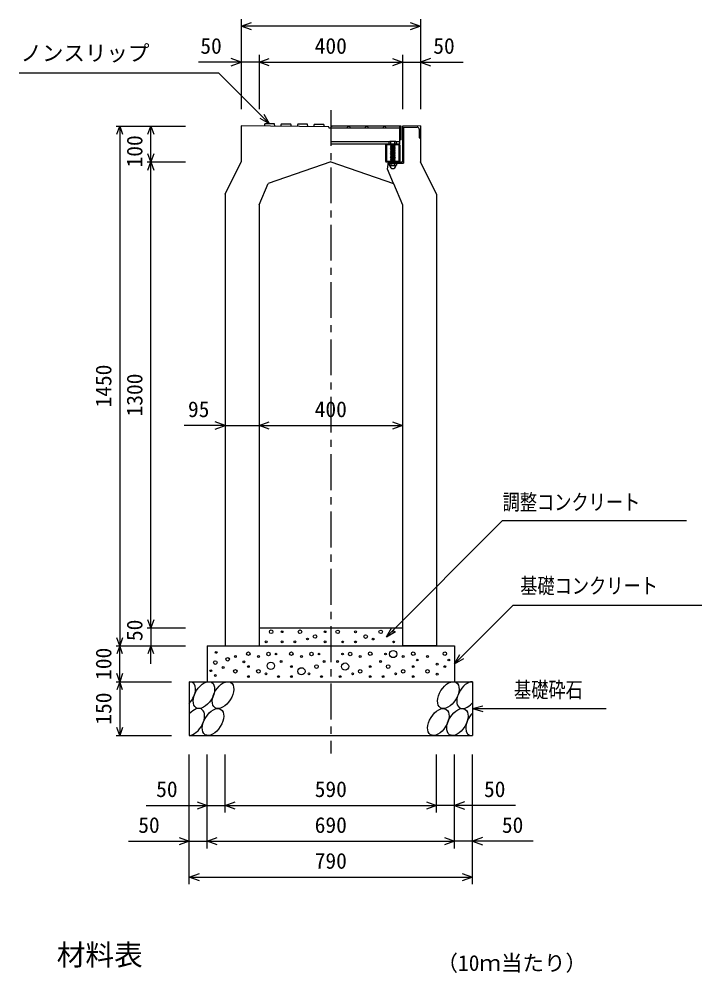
# Model space of a CAD drawing. Units: millimetres, scale not verified. Extents: x -16800 to 16800, y -5940 to 5940.
# Drawn here: x 5712 to 7618, y -2584 to 77 of the extents above; entities that cross this region are included whole.
import ezdxf
from ezdxf.enums import TextEntityAlignment as Align

# ---------------------------------------------------------------- set-up
doc = ezdxf.new("R2010")
doc.units = ezdxf.units.MM
doc.header["$LTSCALE"] = 20
doc.linetypes.add('CHAIN1', pattern=[8, 5, -1, 1, -1])
doc.linetypes.add('DOTTED', pattern=[1.75, 0.25, -1.5])
for name, color, linetype, lineweight in [('0-0_DIM', 7, 'Continuous', 25), ('0-2_HATCH', 6, 'Continuous', 25), ('0-5_OUTLINE', 3, 'Continuous', 25), ('0-6_TXT', 7, 'Continuous', 25), ('0-A__0-5_D-BMK', 6, 'Continuous', 25)]:
    doc.layers.add(name, color=color, linetype=linetype, lineweight=lineweight)
doc.styles.add('ＭＳ ゴシック', font='')
doc.styles.get('ＭＳ ゴシック').set_extended_font_data('MS Gothic')

msp = doc.modelspace()

# ---------------------------------------------------------------- linework, layer by layer
at = {"layer": '0-0_DIM'}
for p, q in [((6331.78, 77.25), (6331.78, -174.49)), ((6831.78, 57.25), (6331.78, 57.25)), ((6831.78, 77.25), (6831.78, -174.49)), ((6381.78, -22.75), (6381.78, -174.49)), ((6781.78, -22.75), (6781.78, -174.49)), ((6331.78, -42.75), (6212.12, -42.75)), ((6381.78, -42.75), (6331.78, -42.75)), ((6381.78, -42.75), (6781.78, -42.75)), ((6781.78, -42.75), (6831.78, -42.75)), ((6831.78, -42.75), (6951.45, -42.75)), ((5711.73, -73.02), (6268.62, -73.02)), ((6410.83, -215.23), (6268.62, -73.02)), ((6410.83, -215.23), (6384.85, -200.23)), ((6410.83, -215.23), (6395.83, -189.25)), ((5982.58, -221.46), (6175.91, -221.46)), ((5992.58, -221.46), (5992.58, -1671.46)), ((6079.25, -321.46), (6079.25, -221.46)), ((6069.25, -321.46), (6175.91, -321.46)), ((6079.25, -1621.46), (6079.25, -321.46)), ((6286.78, -1056.46), (6172.26, -1056.46)), ((6286.78, -1056.46), (6381.78, -1056.46)), ((6381.78, -1056.46), (6781.78, -1056.46)), ((7090.44, -1557.81), (6926.78, -1721.46)), ((7090.44, -1557.81), (7617.51, -1557.81)), ((6069.25, -1621.46), (6175.91, -1621.46)), ((6079.25, -1621.46), (6079.25, -1671.46)), ((6736.78, -1646.46), (6751.78, -1620.48)), ((6736.78, -1646.46), (6762.76, -1631.46)), ((5982.58, -1671.46), (6175.91, -1671.46)), ((5992.58, -1771.46), (5992.58, -1671.46)), ((6079.25, -1721.46), (6079.25, -1671.46)), ((6926.78, -1721.46), (6941.78, -1695.48)), ((6926.78, -1721.46), (6952.76, -1706.46)), ((5982.58, -1771.46), (6136.78, -1771.46)), ((5992.58, -1771.46), (5992.58, -1921.46)), ((6976.78, -1846.46), (7005.76, -1838.7)), ((6976.78, -1846.46), (7350.68, -1846.46)), ((6976.78, -1846.46), (7005.76, -1854.23)), ((5982.58, -1921.46), (6136.78, -1921.46)), ((6186.78, -2336.48), (6186.78, -1974.13)), ((6236.78, -2236.48), (6236.78, -1974.13)), ((6286.78, -2136.48), (6286.78, -1974.13)), ((6876.78, -2136.48), (6876.78, -1974.13)), ((6926.78, -2236.48), (6926.78, -1974.13)), ((6976.78, -2336.48), (6976.78, -1974.13)), ((6066.78, -2116.48), (6286.78, -2116.48)), ((6286.78, -2116.48), (6876.78, -2116.48)), ((7096.78, -2116.48), (6876.78, -2116.48)), ((6016.78, -2216.48), (6236.78, -2216.48)), ((6236.78, -2216.48), (6926.78, -2216.48)), ((7146.78, -2216.48), (6926.78, -2216.48)), ((6186.78, -2316.48), (6976.78, -2316.48))]:
    msp.add_line(p, q, dxfattribs=at)
at = {"layer": '0-0_DIM', "linetype": 'CHAIN1'}
msp.add_line((6581.78, -176.66), (6581.78, -1971.46), dxfattribs=at)
at = {"layer": '0-0_DIM'}
for points in [[(6360.01, 46.99), (6331.82, 57.25), (6360.01, 67.51)], [(6803.63, 67.51), (6831.82, 57.25), (6803.63, 46.99)], [(6303.59, -53.01), (6331.78, -42.75), (6303.59, -32.49)], [(6409.97, -53.01), (6381.78, -42.75), (6409.97, -32.49)], [(6753.67, -32.49), (6781.86, -42.75), (6753.67, -53.01)], [(6859.9, -32.49), (6831.71, -42.75), (6859.9, -53.01)], [(5984.37, -244.01), (5992.58, -221.46), (6000.79, -244.01)], [(6071.04, -244.01), (6079.25, -221.46), (6087.46, -244.01)], [(6087.46, -298.91), (6079.25, -321.46), (6071.04, -298.91)], [(6071.04, -344.01), (6079.25, -321.46), (6087.46, -344.01)], [(6258.59, -1066.72), (6286.78, -1056.46), (6258.59, -1046.2)], [(6409.97, -1066.72), (6381.78, -1056.46), (6409.97, -1046.2)], [(6753.59, -1046.2), (6781.78, -1056.46), (6753.59, -1066.72)], [(6736.78, -1646.46), (7061.25, -1322), (7574.8, -1322)], [(6087.46, -1598.91), (6079.25, -1621.46), (6071.04, -1598.91)], [(6000.79, -1648.91), (5992.58, -1671.46), (5984.37, -1648.91)], [(6000.79, -1694.01), (5992.58, -1671.46), (5984.37, -1694.01)], [(6087.46, -1694.01), (6079.25, -1671.46), (6071.04, -1694.01)], [(6000.79, -1748.91), (5992.58, -1771.46), (5984.37, -1748.91)], [(6000.79, -1794.01), (5992.58, -1771.46), (5984.37, -1794.01)], [(6000.79, -1898.91), (5992.58, -1921.46), (5984.37, -1898.91)], [(6208.59, -2106.22), (6236.78, -2116.48), (6208.59, -2126.74)], [(6314.97, -2126.74), (6286.78, -2116.48), (6314.97, -2106.22)], [(6848.59, -2106.22), (6876.78, -2116.48), (6848.59, -2126.74)], [(6954.97, -2106.22), (6926.78, -2116.48), (6954.97, -2126.74)], [(6158.59, -2206.22), (6186.78, -2216.48), (6158.59, -2226.74)], [(6264.97, -2226.74), (6236.78, -2216.48), (6264.97, -2206.22)], [(6898.59, -2206.22), (6926.78, -2216.48), (6898.59, -2226.74)], [(7004.97, -2206.22), (6976.78, -2216.48), (7004.97, -2226.74)], [(6214.97, -2326.74), (6186.78, -2316.48), (6214.97, -2306.22)], [(6948.59, -2306.22), (6976.78, -2316.48), (6948.59, -2326.74)]]:
    msp.add_lwpolyline(points, dxfattribs=at)
at = {"layer": '0-2_HATCH'}
for p, q in [((6425.78, -221.88), (6424.28, -215.37)), ((6471.78, -222.35), (6470.28, -215.84)), ((6517.78, -222.82), (6516.28, -216.31)), ((6563.78, -223.28), (6562.28, -216.77)), ((6781.76, -221.46), (6781.76, -321.46)), ((6784.96, -224.63), (6822.72, -224.25)), ((6784.96, -224.63), (6784.96, -324.66)), ((6828.58, -230.05), (6828.58, -253.99)), ((6828.58, -253.99), (6831.78, -253.96)), ((6739.76, -341.46), (6742.76, -321.46)), ((6756.57, -381.46), (6739.76, -341.46)), ((6742.28, -324.66), (6784.96, -324.66)), ((6742.76, -321.46), (6781.76, -321.46))]:
    msp.add_line(p, q, dxfattribs=at)
for points in [[(6424.33, -215.37), (6397.33, -215.09), (6395.78, -221.58)], [(6470.33, -215.84), (6443.33, -215.56), (6441.78, -222.05)], [(6516.33, -216.31), (6489.33, -216.03), (6487.78, -222.52)], [(6562.33, -216.77), (6535.33, -216.49), (6533.78, -222.97)]]:
    msp.add_lwpolyline(points, dxfattribs=at)
for centre, radius in [((6415.3, -1632.15), 5), ((6445.75, -1632.15), 2.5), ((6495.66, -1632.15), 5), ((6516.69, -1652.28), 2.5), ((6537.71, -1645.28), 5), ((6565.75, -1632.15), 2.5), ((6600.92, -1632.43), 5), ((6650.82, -1632.43), 2.5), ((6678.86, -1645.56), 5), ((6720.92, -1632.43), 5), ((6757.14, -1632.43), 2.5), ((6401.28, -1660.16), 2.5), ((6445.75, -1660.16), 2.5), ((6481.64, -1660.16), 2.5), ((6565.75, -1660.16), 2.5), ((6614.94, -1660.45), 2.5), ((6650.82, -1660.45), 2.5), ((6699.89, -1652.57), 2.5), ((6757.14, -1660.45), 2.5), ((6261.86, -1689.64), 2.5), ((6315.47, -1701.29), 2.5), ((6351.75, -1693.41), 5), ((6379.79, -1701.29), 2.5), ((6407.82, -1694.28), 5), ((6428.86, -1694.28), 2.5), ((6471.75, -1693.41), 5), ((6499.79, -1701.29), 2.5), ((6527.82, -1694.28), 5), ((6548.86, -1694.28), 2.5), ((6614.71, -1694.28), 2.5), ((6635.74, -1694.28), 5), ((6663.78, -1701.29), 2.5), ((6691.82, -1693.41), 5), ((6734.71, -1694.28), 2.5), ((6755.74, -1694.28), 10), ((6783.78, -1701.29), 2.5), ((6811.82, -1693.41), 5), ((6851.72, -1701.29), 2.5), ((6899.9, -1693.41), 5), ((6259.41, -1718.15), 5), ((6281.48, -1731.7), 2.5), ((6293.9, -1708.91), 5), ((6339.33, -1716.2), 2.5), ((6351.75, -1729.3), 2.5), ((6414.36, -1727.3), 10), ((6442.87, -1715.29), 2.5), ((6471.75, -1729.3), 2.5), ((6541.84, -1729.3), 5), ((6562.87, -1715.29), 2.5), ((6600.69, -1715.29), 2.5), ((6621.72, -1729.3), 10), ((6691.82, -1729.3), 2.5), ((6720.69, -1715.29), 2.5), ((6741.72, -1729.3), 5), ((6811.82, -1729.3), 2.5), ((6823.16, -1710.98), 2.5), ((6878.58, -1722.5), 2.5), ((6899.9, -1729.3), 2.5), ((6911.24, -1710.98), 2.5), ((6247, -1740.94), 2.5), ((6259.41, -1754.04), 2.5), ((6315.47, -1742.43), 5), ((6351.75, -1757.31), 2.5), ((6379.79, -1742.43), 5), ((6400.82, -1749.44), 2.5), ((6435.86, -1757.31), 2.5), ((6471.75, -1757.31), 2.5), ((6499.79, -1742.43), 10), ((6520.82, -1749.44), 2.5), ((6555.86, -1757.31), 2.5), ((6607.7, -1757.31), 2.5), ((6642.75, -1749.44), 2.5), ((6663.78, -1742.43), 5), ((6691.82, -1757.31), 2.5), ((6727.7, -1757.31), 2.5), ((6762.75, -1749.44), 2.5), ((6783.78, -1742.43), 5), ((6811.82, -1757.31), 2.5), ((6851.72, -1742.43), 5), ((6878.58, -1750.52), 2.5)]:
    msp.add_circle(centre, radius, dxfattribs=at)
msp.add_arc((6822.78, -230.05), 5.8, 0, 90.57294, dxfattribs=at)
for centre, start_param, end_param in [((6174.42, -1808.98), 4.385593, 6.6745444), ((6962.92, -1808.98), 0.3357715, 4.4411806), ((6199.74, -1883.97), 3.5111464, 7.548991), ((6988.24, -1883.97), 1.2110787, 3.5658734)]:
    msp.add_ellipse(centre, major_axis=(21.81, 35.31), ratio=0.5792, start_param=start_param, end_param=end_param, dxfattribs=at)
for centre in [(6227.63, -1808.98), (6280.84, -1808.98), (6909.72, -1808.98), (6252.95, -1883.97), (6881.83, -1883.97), (6935.04, -1883.97)]:
    msp.add_ellipse(centre, major_axis=(21.81, 35.31), ratio=0.5792, dxfattribs=at)
at = {"layer": '0-5_OUTLINE'}
for p, q in [((6331.78, -220.96), (6331.78, -321.46)), ((6575.78, -223.4), (6331.78, -220.96)), ((6831.78, -220.96), (6781.76, -221.46)), ((6831.78, -220.96), (6831.78, -321.46)), ((6286.78, -411.46), (6331.78, -321.46)), ((6581.78, -321.46), (6407, -381.46)), ((6581.78, -321.46), (6756.57, -381.46)), ((6876.78, -411.46), (6831.78, -321.46)), ((6381.78, -441.46), (6407, -381.46)), ((6756.58, -381.46), (6781.78, -441.46)), ((6286.78, -411.46), (6286.78, -1671.46)), ((6876.78, -411.46), (6876.78, -1671.46)), ((6381.78, -441.46), (6381.78, -1671.46)), ((6781.78, -441.46), (6781.78, -1671.46)), ((6381.78, -1621.46), (6781.78, -1621.46)), ((6236.78, -1671.46), (6236.78, -1771.46)), ((6236.78, -1671.46), (6926.78, -1671.46)), ((6286.78, -1671.46), (6381.78, -1671.46)), ((6876.78, -1671.46), (6781.78, -1671.46)), ((6926.78, -1671.46), (6926.78, -1771.46)), ((6186.78, -1771.46), (6186.78, -1921.46)), ((6186.78, -1771.46), (6976.78, -1771.46)), ((6976.78, -1771.46), (6976.78, -1921.46)), ((6186.78, -1921.46), (6976.78, -1921.46))]:
    msp.add_line(p, q, dxfattribs=at)
msp.add_lwpolyline([(6581.78, -226.66), (6577.28, -226.66), (6575.78, -223.4)], dxfattribs=at)
at = {"layer": '0-A__0-5_D-BMK'}
for p, q in [((6773.26, -221.46), (6581.76, -221.46)), ((6773.26, -227.46), (6581.76, -227.46)), ((6777.76, -259.46), (6777.76, -221.46)), ((6744.28, -265.46), (6581.76, -265.46)), ((6746.28, -263.96), (6744.28, -265.46)), ((6744.28, -271.46), (6744.28, -265.46)), ((6744.61, -265.19), (6746.28, -263.96)), ((6763.28, -263.96), (6746.28, -263.96)), ((6749.28, -271.46), (6749.28, -265.46)), ((6760.28, -271.46), (6760.28, -265.46)), ((6764.96, -265.19), (6763.28, -263.96)), ((6773.26, -265.46), (6765.28, -265.46)), ((6765.28, -271.46), (6765.28, -265.46)), ((6777.76, -259.46), (6773.26, -259.46)), ((6773.26, -271.46), (6581.76, -271.46)), ((6734.76, -274.46), (6734.76, -318.46)), ((6771.76, -271.46), (6737.76, -271.46)), ((6765.28, -271.46), (6744.28, -271.46)), ((6748.28, -271.46), (6761.28, -271.46)), ((6748.28, -272.46), (6749.28, -271.46)), ((6749.28, -273.46), (6748.28, -272.46)), ((6761.28, -273.46), (6748.28, -274.46)), ((6748.28, -274.46), (6749.28, -273.46)), ((6749.28, -275.46), (6748.28, -274.46)), ((6748.28, -276.46), (6749.28, -275.46)), ((6761.28, -275.46), (6748.28, -276.46)), ((6749.28, -277.46), (6748.28, -276.46)), ((6748.28, -278.46), (6749.28, -277.46)), ((6761.28, -277.46), (6748.28, -278.46)), ((6749.28, -279.46), (6748.28, -278.46)), ((6748.28, -280.46), (6749.28, -279.46)), ((6761.28, -279.46), (6748.28, -280.46)), ((6749.28, -281.46), (6748.28, -280.46)), ((6748.28, -282.46), (6749.28, -281.46)), ((6761.28, -281.46), (6748.28, -282.46)), ((6749.28, -283.46), (6748.28, -282.46)), ((6761.28, -283.46), (6748.28, -284.46)), ((6748.28, -284.46), (6749.28, -283.46)), ((6761.28, -285.46), (6748.28, -286.46)), ((6749.28, -287.46), (6748.28, -286.46)), ((6761.28, -287.46), (6748.28, -288.46)), ((6748.28, -288.46), (6749.28, -287.46)), ((6749.28, -289.46), (6748.28, -288.46)), ((6761.28, -289.46), (6748.28, -290.46)), ((6748.28, -290.46), (6749.28, -289.46)), ((6749.28, -291.46), (6748.28, -290.46)), ((6761.28, -291.46), (6748.28, -292.46)), ((6748.28, -292.46), (6749.28, -291.46)), ((6749.28, -293.46), (6748.28, -292.46)), ((6760.28, -272.46), (6761.28, -271.46)), ((6761.28, -273.46), (6760.28, -272.46)), ((6760.28, -276.46), (6761.28, -275.46)), ((6761.28, -277.46), (6760.28, -276.46)), ((6760.28, -278.46), (6761.28, -277.46)), ((6761.28, -279.46), (6760.28, -278.46)), ((6760.28, -280.46), (6761.28, -279.46)), ((6761.28, -281.46), (6760.28, -280.46)), ((6760.28, -284.46), (6761.28, -283.46)), ((6761.28, -285.46), (6760.28, -284.46)), ((6760.28, -286.46), (6761.28, -285.46)), ((6761.28, -287.46), (6760.28, -286.46)), ((6760.28, -288.46), (6761.28, -287.46)), ((6760.28, -288.46), (6761.28, -289.46)), ((6760.28, -290.46), (6761.28, -289.46)), ((6760.28, -290.46), (6761.28, -291.46)), ((6760.28, -292.46), (6761.28, -291.46)), ((6760.28, -292.46), (6761.28, -293.46)), ((6774.76, -274.46), (6774.76, -318.46)), ((6761.28, -293.46), (6748.28, -294.46)), ((6748.28, -294.46), (6749.28, -293.46)), ((6749.28, -295.46), (6748.28, -294.46)), ((6761.28, -295.46), (6748.28, -296.46)), ((6748.28, -296.46), (6749.28, -295.46)), ((6749.28, -297.46), (6748.28, -296.46)), ((6761.28, -297.46), (6748.28, -298.46)), ((6748.28, -298.46), (6749.28, -297.46)), ((6749.28, -299.46), (6748.28, -298.46)), ((6761.28, -299.46), (6748.28, -300.46)), ((6748.28, -300.46), (6749.28, -299.46)), ((6749.28, -301.46), (6748.28, -300.46)), ((6761.28, -301.46), (6748.28, -302.46)), ((6748.28, -302.46), (6749.28, -301.46)), ((6749.28, -303.46), (6748.28, -302.46)), ((6761.28, -303.46), (6748.28, -304.46)), ((6748.28, -304.46), (6749.28, -303.46)), ((6749.28, -305.46), (6748.28, -304.46)), ((6761.28, -305.46), (6748.28, -306.46)), ((6748.28, -306.46), (6749.28, -305.46)), ((6749.28, -307.46), (6748.28, -306.46)), ((6761.28, -307.46), (6748.28, -308.46)), ((6748.28, -308.46), (6749.28, -307.46)), ((6749.28, -309.46), (6748.28, -308.46)), ((6761.28, -309.46), (6748.28, -310.46)), ((6748.28, -310.46), (6749.28, -309.46)), ((6749.28, -311.46), (6748.28, -310.46)), ((6761.28, -311.46), (6748.28, -312.46)), ((6748.28, -312.46), (6749.28, -311.46)), ((6749.28, -313.46), (6748.28, -312.46)), ((6761.28, -313.46), (6748.28, -314.46)), ((6748.28, -314.46), (6749.28, -313.46)), ((6749.28, -315.46), (6748.28, -314.46)), ((6761.29, -315.46), (6748.29, -316.46)), ((6748.29, -316.46), (6749.29, -315.46)), ((6749.29, -317.46), (6748.29, -316.46)), ((6761.29, -317.46), (6748.29, -318.46)), ((6748.29, -318.46), (6749.29, -317.46)), ((6749.29, -319.46), (6748.29, -318.46)), ((6760.28, -294.46), (6761.28, -293.46)), ((6760.28, -294.46), (6761.28, -295.46)), ((6760.28, -296.46), (6761.28, -295.46)), ((6760.28, -296.46), (6761.28, -297.46)), ((6760.28, -298.46), (6761.28, -297.46)), ((6760.28, -298.46), (6761.28, -299.46)), ((6760.28, -300.46), (6761.28, -299.46)), ((6760.28, -300.46), (6761.28, -301.46)), ((6760.28, -302.46), (6761.28, -301.46)), ((6760.28, -302.46), (6761.28, -303.46)), ((6760.28, -304.46), (6761.28, -303.46)), ((6760.28, -304.46), (6761.28, -305.46)), ((6760.28, -306.46), (6761.28, -305.46)), ((6760.28, -306.46), (6761.28, -307.46)), ((6760.28, -308.46), (6761.28, -307.46)), ((6760.28, -308.46), (6761.28, -309.46)), ((6760.28, -310.46), (6761.28, -309.46)), ((6760.28, -310.46), (6761.29, -311.46)), ((6760.28, -312.46), (6761.28, -311.46)), ((6760.28, -312.46), (6761.29, -313.46)), ((6760.28, -314.46), (6761.28, -313.46)), ((6760.29, -314.46), (6761.29, -315.46)), ((6760.29, -316.46), (6761.29, -315.46)), ((6760.29, -316.46), (6761.29, -317.46)), ((6760.29, -318.46), (6761.29, -317.46)), ((6760.29, -318.46), (6761.29, -319.47)), ((6737.76, -321.46), (6771.76, -321.46)), ((6745.44, -324.66), (6744.58, -325.31)), ((6744.58, -325.31), (6744.58, -330.49)), ((6746.27, -331.46), (6744.58, -330.49)), ((6764.12, -324.66), (6745.44, -324.66)), ((6746.27, -331.79), (6746.27, -331.46)), ((6763.3, -331.46), (6746.27, -331.46)), ((6763.3, -331.79), (6746.27, -331.79)), ((6748.29, -320.47), (6749.29, -319.47)), ((6749.29, -321.47), (6748.29, -320.47)), ((6748.29, -322.47), (6749.29, -321.47)), ((6749.29, -323.47), (6748.29, -322.47)), ((6748.3, -324.47), (6749.3, -323.47)), ((6748.49, -324.66), (6748.3, -324.47)), ((6749.68, -325.31), (6749.68, -330.49)), ((6759.89, -325.31), (6759.89, -330.49)), ((6760.29, -320.47), (6761.29, -319.47)), ((6760.29, -320.47), (6761.29, -321.47)), ((6760.29, -322.47), (6761.29, -321.47)), ((6760.29, -322.47), (6761.3, -323.47)), ((6760.3, -324.47), (6761.3, -323.47)), ((6760.3, -324.47), (6760.49, -324.66)), ((6763.3, -331.46), (6764.99, -330.49)), ((6763.3, -331.79), (6763.3, -331.46)), ((6764.12, -324.66), (6764.99, -325.31)), ((6764.99, -325.31), (6764.99, -330.49))]:
    msp.add_line(p, q, dxfattribs=at)
at = {"layer": '0-A__0-5_D-BMK', "linetype": 'DOTTED'}
for p, q in [((6761.28, -271.46), (6748.28, -272.46)), ((6761.29, -319.47), (6748.29, -320.47)), ((6761.29, -321.47), (6748.29, -322.47)), ((6761.3, -323.47), (6748.3, -324.47)), ((6748.49, -324.66), (6760.49, -324.66))]:
    msp.add_line(p, q, dxfattribs=at)
at = {"layer": '0-A__0-5_D-BMK'}
for points in [[(6777.76, -221.46), (6773.26, -221.46), (6773.26, -271.46)], [(6748.28, -286.46), (6749.28, -285.46), (6748.28, -284.46)], [(6761.28, -275.46), (6760.28, -274.46), (6761.28, -273.46)], [(6761.28, -283.46), (6760.28, -282.46), (6761.28, -281.46)]]:
    msp.add_lwpolyline(points, dxfattribs=at)
msp.add_lwpolyline([(6737.06, -273.76), (6737.06, -319.16), (6772.46, -319.16), (6772.46, -273.76)], close=True, dxfattribs=at)
for centre in [(6631.76, -224.46), (6681.76, -224.46), (6731.76, -224.46)]:
    msp.add_circle(centre, 3, dxfattribs=at)
for centre, radius, start, end in [((6581.76, -224.46), 3, 270, 90), ((6746.78, -268.09), 3.62, 46.39563, 133.60437), ((6754.78, -280.09), 15.62, 69.39075, 110.60925), ((6762.78, -268.09), 3.62, 46.39563, 133.60437), ((6737.76, -274.46), 3, 90, 180), ((6771.76, -274.46), 3, 0, 90), ((6737.76, -318.46), 3, 180, 270), ((6771.76, -318.46), 3, 270, 0), ((6747.13, -330.01), 5.35, 61.49832, 118.50684), ((6747.13, -325.79), 5.35, 241.49843, 298.50089), ((6754.78, -331.79), 8.19, 180, 359.99995), ((6754.78, -345.08), 20.42, 75.52621, 104.47362), ((6754.78, -310.72), 20.42, 255.52638, 284.47374), ((6762.44, -330.01), 5.35, 61.49231, 118.50169), ((6762.44, -325.79), 5.35, 241.49989, 298.5)]:
    msp.add_arc(centre, radius, start, end, dxfattribs=at)

# ---------------------------------------------------------------- texts
at = {"layer": '0-0_DIM', "style": 'ＭＳ ゴシック'}
for s, p in [('ノンスリップ', (5715.58, -52.84)), ('50', (6217.6, -32.75)), ('400', (6536.78, -32.75)), ('50', (6867.7, -32.75)), ('95', (6183.11, -1046.46)), ('400', (6536.78, -1046.46)), ('50', (6094.34, -2106.48)), ('590', (6536.78, -2106.48)), ('50', (7009.22, -2106.48)), ('50', (6044.34, -2206.48)), ('690', (6536.78, -2206.48)), ('50', (7059.22, -2206.48)), ('790', (6536.78, -2306.48))]:
    msp.add_text(s, height=43.99, dxfattribs=at).set_placement(p, align=Align.BOTTOM_LEFT)
for s, p in [('100', (6069.25, -336.71)), ('1450', (5982.58, -1006.46)), ('1300', (6069.25, -1031.46)), ('50', (6069.25, -1658.13)), ('100', (5982.58, -1766.46)), ('150', (5982.58, -1891.46))]:
    msp.add_text(s, height=43.99, rotation=90, dxfattribs=at).set_placement(p, align=Align.BOTTOM_LEFT)
at = {"layer": '0-0_DIM', "style": 'ＭＳ ゴシック', "width": 0.8}
for s, p in [('調整コンクリート', (7061.25, -1305.57)), ('基礎コンクリート', (7110.44, -1539.07)), ('基礎砕石', (7093.1, -1829.29))]:
    msp.add_text(s, height=43.99, dxfattribs=at).set_placement(p, align=Align.BOTTOM_LEFT)
at = {"layer": '0-6_TXT', "style": 'ＭＳ ゴシック'}
for s, height, p in [('材料表', 58.65, (5816.78, -2580.42)), ('（10ｍ当たり）', 43.99, (6876.78, -2591.43))]:
    msp.add_text(s, height=height, dxfattribs=at).set_placement(p, align=Align.BOTTOM_LEFT)

doc.saveas('drawing.dxf')
